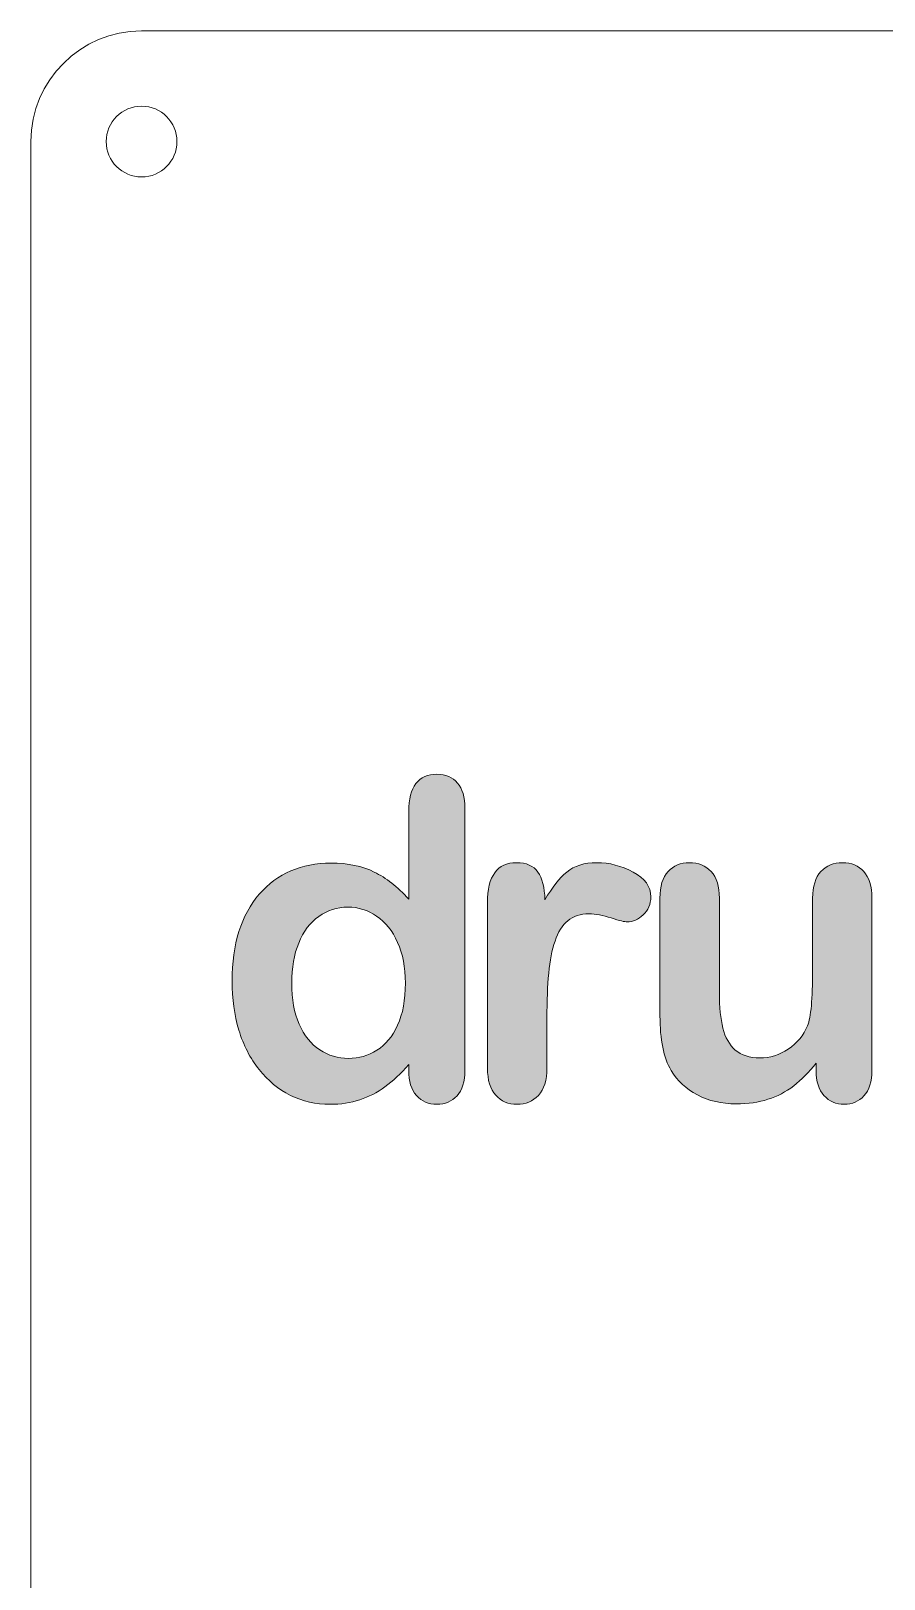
# Model space of a CAD drawing. Header units: millimetres. Extents: x 0 to 366, y 0 to 574.
# Drawn here: x 184 to 222.6, y 70 to 140 of the extents above; entities that cross this region are included whole.
import ezdxf

# ---------------------------------------------------------------- set-up
doc = ezdxf.new("R2010")
doc.units = ezdxf.units.MM
doc.layers.add('cut profiles', color=1, linetype='Continuous', lineweight=9, true_color=0xff0000)
doc.layers.add('raster engrave', color=7, linetype='Continuous', lineweight=5, true_color=0x000000)

msp = doc.modelspace()

# ---------------------------------------------------------------- hatches: boundary and pattern name
at = {"layer": 'raster engrave'}
h = msp.add_hatch(color=256, dxfattribs=at)
edge = h.paths.add_edge_path()
edge.add_spline(control_points=[(202.344, 106.391), (202.751, 106.391), (203.062, 106.26), (203.279, 105.997)], knot_values=[0, 0, 0, 0, 1, 1, 1, 1], degree=3, periodic=0)
edge.add_spline(control_points=[(203.279, 105.997), (203.502, 105.741), (203.614, 105.361), (203.614, 104.855)], knot_values=[0, 0, 0, 0, 1, 1, 1, 1], degree=3, periodic=0)
edge.add_line((203.614, 104.855), (203.614, 93.004))
edge.add_spline(control_points=[(203.614, 93.004), (203.614, 92.492), (203.496, 92.108), (203.259, 91.852)], knot_values=[0, 0, 0, 0, 1, 1, 1, 1], degree=3, periodic=0)
edge.add_spline(control_points=[(203.259, 91.852), (203.023, 91.596), (202.718, 91.468), (202.344, 91.468)], knot_values=[0, 0, 0, 0, 1, 1, 1, 1], degree=3, periodic=0)
edge.add_spline(control_points=[(202.344, 91.468), (201.976, 91.468), (201.671, 91.599), (201.428, 91.862)], knot_values=[0, 0, 0, 0, 1, 1, 1, 1], degree=3, periodic=0)
edge.add_spline(control_points=[(201.428, 91.862), (201.192, 92.131), (201.074, 92.511), (201.074, 93.004)], knot_values=[0, 0, 0, 0, 1, 1, 1, 1], degree=3, periodic=0)
edge.add_line((201.074, 93.004), (201.074, 93.269))
edge.add_spline(control_points=[(201.074, 93.269), (200.713, 92.856), (200.355, 92.518), (200.001, 92.255)], knot_values=[0, 0, 0, 0, 1, 1, 1, 1], degree=3, periodic=0)
edge.add_spline(control_points=[(200.001, 92.255), (199.653, 91.999), (199.273, 91.806), (198.859, 91.675)], knot_values=[0, 0, 0, 0, 1, 1, 1, 1], degree=3, periodic=0)
edge.add_spline(control_points=[(198.859, 91.675), (198.452, 91.537), (198.006, 91.468), (197.52, 91.468)], knot_values=[0, 0, 0, 0, 1, 1, 1, 1], degree=3, periodic=0)
edge.add_spline(control_points=[(197.52, 91.468), (196.877, 91.468), (196.28, 91.602), (195.729, 91.871)], knot_values=[0, 0, 0, 0, 1, 1, 1, 1], degree=3, periodic=0)
edge.add_spline(control_points=[(195.729, 91.871), (195.184, 92.147), (194.712, 92.538), (194.311, 93.043)], knot_values=[0, 0, 0, 0, 1, 1, 1, 1], degree=3, periodic=0)
edge.add_spline(control_points=[(194.311, 93.043), (193.911, 93.548), (193.606, 94.142), (193.396, 94.825)], knot_values=[0, 0, 0, 0, 1, 1, 1, 1], degree=3, periodic=0)
edge.add_spline(control_points=[(193.396, 94.825), (193.192, 95.507), (193.091, 96.245), (193.091, 97.039)], knot_values=[0, 0, 0, 0, 1, 1, 1, 1], degree=3, periodic=0)
edge.add_spline(control_points=[(193.091, 97.039), (193.091, 98.719), (193.501, 100.029), (194.321, 100.967)], knot_values=[0, 0, 0, 0, 1, 1, 1, 1], degree=3, periodic=0)
edge.add_spline(control_points=[(194.321, 100.967), (195.141, 101.906), (196.221, 102.375), (197.56, 102.375)], knot_values=[0, 0, 0, 0, 1, 1, 1, 1], degree=3, periodic=0)
edge.add_spline(control_points=[(197.56, 102.375), (198.334, 102.375), (198.987, 102.24), (199.519, 101.971)], knot_values=[0, 0, 0, 0, 1, 1, 1, 1], degree=3, periodic=0)
edge.add_spline(control_points=[(199.519, 101.971), (200.05, 101.709), (200.569, 101.302), (201.074, 100.751)], knot_values=[0, 0, 0, 0, 1, 1, 1, 1], degree=3, periodic=0)
edge.add_line((201.074, 100.751), (201.074, 104.718))
edge.add_spline(control_points=[(201.074, 104.718), (201.074, 105.269), (201.182, 105.686), (201.399, 105.968)], knot_values=[0, 0, 0, 0, 1, 1, 1, 1], degree=3, periodic=0)
edge.add_spline(control_points=[(201.399, 105.968), (201.622, 106.25), (201.937, 106.391), (202.344, 106.391)], knot_values=[0, 0, 0, 0, 1, 1, 1, 1], degree=3, periodic=0)
edge = h.paths.add_edge_path()
edge.add_spline(control_points=[(200.926, 96.951), (200.926, 97.666), (200.808, 98.28), (200.572, 98.792)], knot_values=[0, 0, 0, 0, 1, 1, 1, 1], degree=3, periodic=0)
edge.add_spline(control_points=[(200.572, 98.792), (200.342, 99.31), (200.027, 99.704), (199.627, 99.973)], knot_values=[0, 0, 0, 0, 1, 1, 1, 1], degree=3, periodic=0)
edge.add_spline(control_points=[(199.627, 99.973), (199.233, 100.249), (198.8, 100.386), (198.328, 100.386)], knot_values=[0, 0, 0, 0, 1, 1, 1, 1], degree=3, periodic=0)
edge.add_spline(control_points=[(198.328, 100.386), (197.835, 100.386), (197.396, 100.245), (197.009, 99.963)], knot_values=[0, 0, 0, 0, 1, 1, 1, 1], degree=3, periodic=0)
edge.add_spline(control_points=[(197.009, 99.963), (196.621, 99.687), (196.319, 99.287), (196.103, 98.762)], knot_values=[0, 0, 0, 0, 1, 1, 1, 1], degree=3, periodic=0)
edge.add_spline(control_points=[(196.103, 98.762), (195.893, 98.244), (195.788, 97.64), (195.788, 96.951)], knot_values=[0, 0, 0, 0, 1, 1, 1, 1], degree=3, periodic=0)
edge.add_spline(control_points=[(195.788, 96.951), (195.788, 96.222), (195.899, 95.602), (196.123, 95.09)], knot_values=[0, 0, 0, 0, 1, 1, 1, 1], degree=3, periodic=0)
edge.add_spline(control_points=[(196.123, 95.09), (196.352, 94.579), (196.664, 94.191), (197.058, 93.929)], knot_values=[0, 0, 0, 0, 1, 1, 1, 1], degree=3, periodic=0)
edge.add_spline(control_points=[(197.058, 93.929), (197.452, 93.673), (197.881, 93.545), (198.347, 93.545)], knot_values=[0, 0, 0, 0, 1, 1, 1, 1], degree=3, periodic=0)
edge.add_spline(control_points=[(198.347, 93.545), (198.82, 93.545), (199.25, 93.666), (199.637, 93.909)], knot_values=[0, 0, 0, 0, 1, 1, 1, 1], degree=3, periodic=0)
edge.add_spline(control_points=[(199.637, 93.909), (200.031, 94.159), (200.342, 94.536), (200.572, 95.041)], knot_values=[0, 0, 0, 0, 1, 1, 1, 1], degree=3, periodic=0)
edge.add_spline(control_points=[(200.572, 95.041), (200.808, 95.553), (200.926, 96.19), (200.926, 96.951)], knot_values=[0, 0, 0, 0, 1, 1, 1, 1], degree=3, periodic=0)
h = msp.add_hatch(color=256, dxfattribs=at)
edge = h.paths.add_edge_path()
edge.add_spline(control_points=[(209.579, 102.394), (210.143, 102.394), (210.691, 102.253), (211.223, 101.971)], knot_values=[0, 0, 0, 0, 1, 1, 1, 1], degree=3, periodic=0)
edge.add_spline(control_points=[(211.223, 101.971), (211.754, 101.689), (212.02, 101.315), (212.02, 100.849)], knot_values=[0, 0, 0, 0, 1, 1, 1, 1], degree=3, periodic=0)
edge.add_spline(control_points=[(212.02, 100.849), (212.02, 100.521), (211.905, 100.249), (211.676, 100.032)], knot_values=[0, 0, 0, 0, 1, 1, 1, 1], degree=3, periodic=0)
edge.add_spline(control_points=[(211.676, 100.032), (211.453, 99.822), (211.21, 99.717), (210.947, 99.717)], knot_values=[0, 0, 0, 0, 1, 1, 1, 1], degree=3, periodic=0)
edge.add_spline(control_points=[(210.947, 99.717), (210.849, 99.717), (210.609, 99.776), (210.229, 99.894)], knot_values=[0, 0, 0, 0, 1, 1, 1, 1], degree=3, periodic=0)
edge.add_spline(control_points=[(210.229, 99.894), (209.855, 100.019), (209.523, 100.081), (209.234, 100.081)], knot_values=[0, 0, 0, 0, 1, 1, 1, 1], degree=3, periodic=0)
edge.add_spline(control_points=[(209.234, 100.081), (208.841, 100.081), (208.519, 99.976), (208.27, 99.766)], knot_values=[0, 0, 0, 0, 1, 1, 1, 1], degree=3, periodic=0)
edge.add_spline(control_points=[(208.27, 99.766), (208.02, 99.563), (207.827, 99.258), (207.689, 98.851)], knot_values=[0, 0, 0, 0, 1, 1, 1, 1], degree=3, periodic=0)
edge.add_spline(control_points=[(207.689, 98.851), (207.551, 98.444), (207.456, 97.958), (207.404, 97.394)], knot_values=[0, 0, 0, 0, 1, 1, 1, 1], degree=3, periodic=0)
edge.add_spline(control_points=[(207.404, 97.394), (207.351, 96.836), (207.325, 96.154), (207.325, 95.346)], knot_values=[0, 0, 0, 0, 1, 1, 1, 1], degree=3, periodic=0)
edge.add_line((207.325, 95.346), (207.325, 93.102))
edge.add_spline(control_points=[(207.325, 93.102), (207.325, 92.557), (207.197, 92.147), (206.941, 91.871)], knot_values=[0, 0, 0, 0, 1, 1, 1, 1], degree=3, periodic=0)
edge.add_spline(control_points=[(206.941, 91.871), (206.685, 91.602), (206.36, 91.468), (205.966, 91.468)], knot_values=[0, 0, 0, 0, 1, 1, 1, 1], degree=3, periodic=0)
edge.add_spline(control_points=[(205.966, 91.468), (205.579, 91.468), (205.261, 91.606), (205.012, 91.881)], knot_values=[0, 0, 0, 0, 1, 1, 1, 1], degree=3, periodic=0)
edge.add_spline(control_points=[(205.012, 91.881), (204.762, 92.157), (204.637, 92.564), (204.637, 93.102)], knot_values=[0, 0, 0, 0, 1, 1, 1, 1], degree=3, periodic=0)
edge.add_line((204.637, 93.102), (204.637, 100.583))
edge.add_spline(control_points=[(204.637, 100.583), (204.637, 101.791), (205.074, 102.394), (205.947, 102.394)], knot_values=[0, 0, 0, 0, 1, 1, 1, 1], degree=3, periodic=0)
edge.add_spline(control_points=[(205.947, 102.394), (206.393, 102.394), (206.714, 102.253), (206.911, 101.971)], knot_values=[0, 0, 0, 0, 1, 1, 1, 1], degree=3, periodic=0)
edge.add_spline(control_points=[(206.911, 101.971), (207.108, 101.689), (207.217, 101.272), (207.236, 100.721)], knot_values=[0, 0, 0, 0, 1, 1, 1, 1], degree=3, periodic=0)
edge.add_spline(control_points=[(207.236, 100.721), (207.558, 101.272), (207.886, 101.689), (208.221, 101.971)], knot_values=[0, 0, 0, 0, 1, 1, 1, 1], degree=3, periodic=0)
edge.add_spline(control_points=[(208.221, 101.971), (208.562, 102.253), (209.015, 102.394), (209.579, 102.394)], knot_values=[0, 0, 0, 0, 1, 1, 1, 1], degree=3, periodic=0)
h = msp.add_hatch(color=256, dxfattribs=at)
edge = h.paths.add_edge_path()
edge.add_spline(control_points=[(219.492, 93.328), (219.17, 92.921), (218.832, 92.58), (218.478, 92.305)], knot_values=[0, 0, 0, 0, 1, 1, 1, 1], degree=3, periodic=0)
edge.add_spline(control_points=[(218.478, 92.305), (218.123, 92.029), (217.736, 91.826), (217.316, 91.694)], knot_values=[0, 0, 0, 0, 1, 1, 1, 1], degree=3, periodic=0)
edge.add_spline(control_points=[(217.316, 91.694), (216.896, 91.556), (216.417, 91.488), (215.879, 91.488)], knot_values=[0, 0, 0, 0, 1, 1, 1, 1], degree=3, periodic=0)
edge.add_spline(control_points=[(215.879, 91.488), (215.229, 91.488), (214.645, 91.622), (214.127, 91.891)], knot_values=[0, 0, 0, 0, 1, 1, 1, 1], degree=3, periodic=0)
edge.add_spline(control_points=[(214.127, 91.891), (213.615, 92.16), (213.218, 92.531), (212.936, 93.004)], knot_values=[0, 0, 0, 0, 1, 1, 1, 1], degree=3, periodic=0)
edge.add_spline(control_points=[(212.936, 93.004), (212.601, 93.574), (212.434, 94.395), (212.434, 95.464)], knot_values=[0, 0, 0, 0, 1, 1, 1, 1], degree=3, periodic=0)
edge.add_line((212.434, 95.464), (212.434, 100.79))
edge.add_spline(control_points=[(212.434, 100.79), (212.434, 101.328), (212.555, 101.728), (212.798, 101.991)], knot_values=[0, 0, 0, 0, 1, 1, 1, 1], degree=3, periodic=0)
edge.add_spline(control_points=[(212.798, 101.991), (213.041, 102.26), (213.362, 102.394), (213.763, 102.394)], knot_values=[0, 0, 0, 0, 1, 1, 1, 1], degree=3, periodic=0)
edge.add_spline(control_points=[(213.763, 102.394), (214.169, 102.394), (214.498, 102.26), (214.747, 101.991)], knot_values=[0, 0, 0, 0, 1, 1, 1, 1], degree=3, periodic=0)
edge.add_spline(control_points=[(214.747, 101.991), (214.996, 101.722), (215.121, 101.322), (215.121, 100.79)], knot_values=[0, 0, 0, 0, 1, 1, 1, 1], degree=3, periodic=0)
edge.add_line((215.121, 100.79), (215.121, 96.488))
edge.add_spline(control_points=[(215.121, 96.488), (215.121, 95.865), (215.174, 95.34), (215.279, 94.913)], knot_values=[0, 0, 0, 0, 1, 1, 1, 1], degree=3, periodic=0)
edge.add_spline(control_points=[(215.279, 94.913), (215.384, 94.493), (215.571, 94.162), (215.84, 93.919)], knot_values=[0, 0, 0, 0, 1, 1, 1, 1], degree=3, periodic=0)
edge.add_spline(control_points=[(215.84, 93.919), (216.115, 93.683), (216.486, 93.565), (216.952, 93.565)], knot_values=[0, 0, 0, 0, 1, 1, 1, 1], degree=3, periodic=0)
edge.add_spline(control_points=[(216.952, 93.565), (217.405, 93.565), (217.831, 93.699), (218.232, 93.968)], knot_values=[0, 0, 0, 0, 1, 1, 1, 1], degree=3, periodic=0)
edge.add_spline(control_points=[(218.232, 93.968), (218.632, 94.237), (218.924, 94.588), (219.108, 95.021)], knot_values=[0, 0, 0, 0, 1, 1, 1, 1], degree=3, periodic=0)
edge.add_spline(control_points=[(219.108, 95.021), (219.259, 95.402), (219.334, 96.236), (219.334, 97.522)], knot_values=[0, 0, 0, 0, 1, 1, 1, 1], degree=3, periodic=0)
edge.add_line((219.334, 97.522), (219.334, 100.79))
edge.add_spline(control_points=[(219.334, 100.79), (219.334, 101.322), (219.459, 101.722), (219.708, 101.991)], knot_values=[0, 0, 0, 0, 1, 1, 1, 1], degree=3, periodic=0)
edge.add_spline(control_points=[(219.708, 101.991), (219.958, 102.26), (220.282, 102.394), (220.683, 102.394)], knot_values=[0, 0, 0, 0, 1, 1, 1, 1], degree=3, periodic=0)
edge.add_spline(control_points=[(220.683, 102.394), (221.083, 102.394), (221.405, 102.26), (221.647, 101.991)], knot_values=[0, 0, 0, 0, 1, 1, 1, 1], degree=3, periodic=0)
edge.add_spline(control_points=[(221.647, 101.991), (221.89, 101.728), (222.012, 101.328), (222.012, 100.79)], knot_values=[0, 0, 0, 0, 1, 1, 1, 1], degree=3, periodic=0)
edge.add_line((222.012, 100.79), (222.012, 93.004))
edge.add_spline(control_points=[(222.012, 93.004), (222.012, 92.492), (221.894, 92.108), (221.657, 91.852)], knot_values=[0, 0, 0, 0, 1, 1, 1, 1], degree=3, periodic=0)
edge.add_spline(control_points=[(221.657, 91.852), (221.428, 91.596), (221.129, 91.468), (220.762, 91.468)], knot_values=[0, 0, 0, 0, 1, 1, 1, 1], degree=3, periodic=0)
edge.add_spline(control_points=[(220.762, 91.468), (220.394, 91.468), (220.089, 91.599), (219.846, 91.862)], knot_values=[0, 0, 0, 0, 1, 1, 1, 1], degree=3, periodic=0)
edge.add_spline(control_points=[(219.846, 91.862), (219.61, 92.131), (219.492, 92.505), (219.492, 92.984)], knot_values=[0, 0, 0, 0, 1, 1, 1, 1], degree=3, periodic=0)
edge.add_line((219.492, 92.984), (219.492, 93.328))

# ---------------------------------------------------------------- linework, layer by layer
at = {"layer": 'cut profiles'}
for p, q in [((189, 140.002), (269, 140.002)), ((184, 30.002), (184, 135.002))]:
    msp.add_line(p, q, dxfattribs=at)
msp.add_circle((189, 135.002), 1.6, dxfattribs=at)
msp.add_arc((189, 135.002), 5, 90, 180, dxfattribs=at)
at = {"layer": 'raster engrave', "color": 7, "true_color": 0xffffff}
for points in [[(201.074, 100.751), (201.074, 104.718)], [(203.614, 104.855), (203.614, 93.004)], [(204.637, 93.102), (204.637, 100.583)], [(212.434, 95.464), (212.434, 100.79)], [(215.121, 100.79), (215.121, 96.488)], [(219.334, 97.522), (219.334, 100.79)], [(222.012, 100.79), (222.012, 93.004)], [(207.325, 95.346), (207.325, 93.102)], [(201.074, 93.004), (201.074, 93.269)], [(219.492, 92.984), (219.492, 93.328)]]:
    msp.add_lwpolyline(points, dxfattribs=at)
for points in [[(201.074, 104.718), (201.074, 105.269), (201.182, 105.686), (201.399, 105.968)], [(201.399, 105.968), (201.622, 106.25), (201.937, 106.391), (202.344, 106.391)], [(202.344, 106.391), (202.751, 106.391), (203.062, 106.26), (203.279, 105.997)], [(203.279, 105.997), (203.502, 105.741), (203.614, 105.361), (203.614, 104.855)], [(194.321, 100.967), (195.141, 101.906), (196.221, 102.375), (197.56, 102.375)], [(197.56, 102.375), (198.334, 102.375), (198.987, 102.24), (199.519, 101.971)], [(204.637, 100.583), (204.637, 101.791), (205.074, 102.394), (205.947, 102.394)], [(205.947, 102.394), (206.393, 102.394), (206.714, 102.253), (206.911, 101.971)], [(208.221, 101.971), (208.562, 102.253), (209.015, 102.394), (209.579, 102.394)], [(209.579, 102.394), (210.143, 102.394), (210.691, 102.253), (211.223, 101.971)], [(212.798, 101.991), (213.041, 102.26), (213.362, 102.394), (213.763, 102.394)], [(213.763, 102.394), (214.169, 102.394), (214.498, 102.26), (214.747, 101.991)], [(219.708, 101.991), (219.958, 102.26), (220.282, 102.394), (220.683, 102.394)], [(220.683, 102.394), (221.083, 102.394), (221.405, 102.26), (221.647, 101.991)], [(199.519, 101.971), (200.05, 101.709), (200.569, 101.302), (201.074, 100.751)], [(206.911, 101.971), (207.108, 101.689), (207.217, 101.272), (207.236, 100.721)], [(207.236, 100.721), (207.558, 101.272), (207.886, 101.689), (208.221, 101.971)], [(211.223, 101.971), (211.754, 101.689), (212.02, 101.315), (212.02, 100.849)], [(212.434, 100.79), (212.434, 101.328), (212.555, 101.728), (212.798, 101.991)], [(214.747, 101.991), (214.996, 101.722), (215.121, 101.322), (215.121, 100.79)], [(219.334, 100.79), (219.334, 101.322), (219.459, 101.722), (219.708, 101.991)], [(221.647, 101.991), (221.89, 101.728), (222.012, 101.328), (222.012, 100.79)], [(193.091, 97.039), (193.091, 98.719), (193.501, 100.029), (194.321, 100.967)], [(212.02, 100.849), (212.02, 100.521), (211.905, 100.249), (211.676, 100.032)], [(198.328, 100.386), (197.835, 100.386), (197.396, 100.245), (197.009, 99.963)], [(199.627, 99.973), (199.233, 100.249), (198.8, 100.386), (198.328, 100.386)], [(197.009, 99.963), (196.621, 99.687), (196.319, 99.287), (196.103, 98.762)], [(200.572, 98.792), (200.342, 99.31), (200.027, 99.704), (199.627, 99.973)], [(208.27, 99.766), (208.02, 99.563), (207.827, 99.258), (207.689, 98.851)], [(209.234, 100.081), (208.841, 100.081), (208.519, 99.976), (208.27, 99.766)], [(210.229, 99.894), (209.855, 100.019), (209.523, 100.081), (209.234, 100.081)], [(210.947, 99.717), (210.849, 99.717), (210.609, 99.776), (210.229, 99.894)], [(211.676, 100.032), (211.453, 99.822), (211.21, 99.717), (210.947, 99.717)], [(196.103, 98.762), (195.893, 98.244), (195.788, 97.64), (195.788, 96.951)], [(200.926, 96.951), (200.926, 97.666), (200.808, 98.28), (200.572, 98.792)], [(207.689, 98.851), (207.551, 98.444), (207.456, 97.958), (207.404, 97.394)], [(207.404, 97.394), (207.351, 96.836), (207.325, 96.154), (207.325, 95.346)], [(219.108, 95.021), (219.259, 95.402), (219.334, 96.236), (219.334, 97.522)], [(193.396, 94.825), (193.192, 95.507), (193.091, 96.245), (193.091, 97.039)], [(195.788, 96.951), (195.788, 96.222), (195.899, 95.602), (196.123, 95.09)], [(200.572, 95.041), (200.808, 95.553), (200.926, 96.19), (200.926, 96.951)], [(215.121, 96.488), (215.121, 95.865), (215.174, 95.34), (215.279, 94.913)], [(212.936, 93.004), (212.601, 93.574), (212.434, 94.395), (212.434, 95.464)], [(194.311, 93.043), (193.911, 93.548), (193.606, 94.142), (193.396, 94.825)], [(196.123, 95.09), (196.352, 94.579), (196.664, 94.191), (197.058, 93.929)], [(199.637, 93.909), (200.031, 94.159), (200.342, 94.536), (200.572, 95.041)], [(215.279, 94.913), (215.384, 94.493), (215.571, 94.162), (215.84, 93.919)], [(218.232, 93.968), (218.632, 94.237), (218.924, 94.588), (219.108, 95.021)], [(197.058, 93.929), (197.452, 93.673), (197.881, 93.545), (198.347, 93.545)], [(198.347, 93.545), (198.82, 93.545), (199.25, 93.666), (199.637, 93.909)], [(215.84, 93.919), (216.115, 93.683), (216.486, 93.565), (216.952, 93.565)], [(216.952, 93.565), (217.405, 93.565), (217.831, 93.699), (218.232, 93.968)], [(201.074, 93.269), (200.713, 92.856), (200.355, 92.518), (200.001, 92.255)], [(205.012, 91.881), (204.762, 92.157), (204.637, 92.564), (204.637, 93.102)], [(207.325, 93.102), (207.325, 92.557), (207.197, 92.147), (206.941, 91.871)], [(219.492, 93.328), (219.17, 92.921), (218.832, 92.58), (218.478, 92.305)], [(195.729, 91.871), (195.184, 92.147), (194.712, 92.538), (194.311, 93.043)], [(201.428, 91.862), (201.192, 92.131), (201.074, 92.511), (201.074, 93.004)], [(203.614, 93.004), (203.614, 92.492), (203.496, 92.108), (203.259, 91.852)], [(214.127, 91.891), (213.615, 92.16), (213.218, 92.531), (212.936, 93.004)], [(219.846, 91.862), (219.61, 92.131), (219.492, 92.505), (219.492, 92.984)], [(222.012, 93.004), (222.012, 92.492), (221.894, 92.108), (221.657, 91.852)], [(197.52, 91.468), (196.877, 91.468), (196.28, 91.602), (195.729, 91.871)], [(200.001, 92.255), (199.653, 91.999), (199.273, 91.806), (198.859, 91.675)], [(202.344, 91.468), (201.976, 91.468), (201.671, 91.599), (201.428, 91.862)], [(203.259, 91.852), (203.023, 91.596), (202.718, 91.468), (202.344, 91.468)], [(205.966, 91.468), (205.579, 91.468), (205.261, 91.606), (205.012, 91.881)], [(206.941, 91.871), (206.685, 91.602), (206.36, 91.468), (205.966, 91.468)], [(215.879, 91.488), (215.229, 91.488), (214.645, 91.622), (214.127, 91.891)], [(218.478, 92.305), (218.123, 92.029), (217.736, 91.826), (217.316, 91.694)], [(220.762, 91.468), (220.394, 91.468), (220.089, 91.599), (219.846, 91.862)], [(221.657, 91.852), (221.428, 91.596), (221.129, 91.468), (220.762, 91.468)], [(198.859, 91.675), (198.452, 91.537), (198.006, 91.468), (197.52, 91.468)], [(217.316, 91.694), (216.896, 91.556), (216.417, 91.488), (215.879, 91.488)]]:
    msp.add_open_spline(points, degree=3, dxfattribs=at)

doc.saveas('drawing.dxf')
